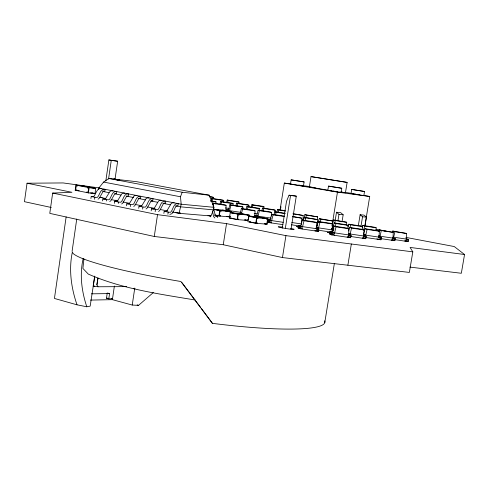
<?xml version="1.0" encoding="UTF-8"?>
<svg xmlns="http://www.w3.org/2000/svg" width="489" height="489" viewBox="0 0 489 489"><rect width="100%" height="100%" fill="white"/><g stroke="black" fill="none" stroke-linecap="round" stroke-linejoin="round"><path stroke-width="0.73" d="M213.534 198.797L213.595 197.367L209.237 196.437M215.918 203.956L216.004 201.896L210.704 200.771M223.614 201.963L223.675 200.484L222.788 200.062L211.725 198.387L210.961 201.211M225.839 211.114L226.077 205.386L225.081 204.885L212.868 203.045L212.501 204.408M233.015 205.667L233.1 203.65L232.116 203.192L220.649 201.456L219.854 204.39M238.956 203.546L239.017 202.098L238.051 201.676L227.232 200.032L226.48 202.801M242.788 209.133L242.874 207.03L241.786 206.529L229.879 204.732L228.339 210.612M248.828 206.749L248.889 205.246L247.825 204.787L236.627 203.094L235.845 205.961M254.812 216.749L255.056 210.918L253.828 210.368L241.462 208.503L239.934 214.06M259.604 210.765L259.69 208.711L258.51 208.204L246.902 206.45L246.004 209.714M263.919 208.265L263.981 206.792L262.837 206.327L251.902 204.671L251.126 207.483M271.364 216.034L271.511 212.47L270.197 211.92L258.143 210.099L256.554 216.083M275.111 212.238L275.191 210.227L273.932 209.726L262.605 208.008L261.792 210.93M301.517 223.235L301.725 218.155L292.997 216.474M302.96 220.258L303.156 215.484L293.082 213.638M300.631 226.438L302.355 220.093L315.038 222L316.774 222.66L316.432 229.304L318.749 229.647M317.526 219.922L317.648 216.871L304.916 214.628L303.473 219.714M303.333 220.625L304.292 217.25L317.813 219.64L317.489 225.869M332.172 229.903L332.416 223.993L330.601 223.339L318.253 221.48L316.64 227.104L318.602 227.886L318.51 228.461L316.236 228.125L316.334 227.544L332.172 229.903L332.08 230.484L333.584 230.71M318.345 221.927L319.286 218.626L332.581 220.967L332.263 227.061M346.591 224.977L346.701 222.263L333.62 219.964L332.318 224.482M347.979 228.259L348.095 225.374L346.206 224.72L334.183 222.911L332.593 228.4L333.963 228.919M332.3 232.599L334.091 226.138L346.933 228.063L348.957 228.785L348.602 235.557L350.949 235.906M362.337 229.42L362.453 226.596L360.509 225.955L348.779 224.188L347.997 226.872M348.498 230.985L349.537 227.409L362.037 229.286L364.128 230.001L363.785 236.615L366.065 236.951M376.078 230.557L376.188 227.795L374.189 227.153L362.746 225.429L362.166 227.397M363.596 233.62L365.026 228.73L377.202 230.557L379.354 231.26L379.018 237.721L381.237 238.051M378.792 231.26L379.195 229.891L393.26 232.379L392.93 238.687L395.094 239.011M392.343 232.373L392.74 231.034L406.567 233.467L406.243 239.647L408.358 239.958M99.878 188.014L63.136 182.941L27.042 183.216L24.45 201.682L51.308 207.495M27.042 183.216L71.95 192.305L52.665 193.069L49.78 213.369L154.267 236.474L223.259 244.738L282.453 257.562L409.36 272.422L412.814 251.853L410.094 247.434L464.55 254.506L461.335 273.265L409.88 267.104M66.137 216.908L54.438 298.449L77.017 304.818L86.804 306.78L90.165 306.157L94.774 276.169M75.202 190.233L75.942 185.099L82.574 185.789L95.746 188.381L95 193.528L88.399 192.88L75.202 190.233L78.888 190.6M72.085 251.364L76.749 219.011M84.126 186.682L84.206 186.113L77.58 185.423L77.5 185.991L76.272 185.747L75.697 189.744L76.92 189.995L76.84 190.563L79.047 190.783M88.399 192.88L89.151 187.697L75.942 185.099M90.911 198.546L91.205 196.529L93.692 196.615C95.991 194.2 96.791 187.55 101.437 188.601M94.004 188.626L94.084 188.051L87.488 187.373L87.403 187.947L88.65 188.192L88.069 192.22L86.822 191.975L86.736 192.55L88.937 192.764M83.937 258.944L82.898 268.424L88.283 274.084C122.171 288.975 159.42 294.017 195.673 300.099M94.56 199.292L94.86 197.269L91.205 196.529M98.625 189.335L98.809 188.088L103.576 182.079L108.882 178.485L136.932 181.737L209.2 195.203L213.938 207.318L213.546 209.854L210.942 215.973L179.047 213.308L172.324 211.951M102.568 200.924L102.867 198.889L105.343 198.974L110.007 191.443L111.406 190.796L113.075 190.881M105.82 180.924L108.882 159.94L117.66 161.229L115.019 179.249M98.063 199.206L99.273 198.21L102.996 191.627L104.787 191.321L105.08 189.316C100.575 188.204 99.805 194.555 97.727 197.036L97.103 197.428L94.86 197.269M108.546 179.035L111.272 160.355L108.882 159.94M126.608 286.621L98.008 286.768L93.21 286.138L94.658 276.206M106.382 201.003L106.578 199.646L102.867 198.889M98.008 286.768L96.895 284.836L97.879 278.113M117.195 179.646L117.916 180.05L113.772 179.329L114.304 179.047M113.772 179.329L114.163 179.053M114.181 179.408L113.821 179.017M114.463 179.365L114.071 178.998M114.946 179.494L114.988 179.176M114.42 203.345L114.726 201.297L117.189 201.37L121.853 193.772L123.24 193.112L124.903 193.198M109.768 201.584L110.979 200.582L114.695 193.944L116.48 193.626L116.779 191.609C112.256 190.514 111.529 196.92 109.438 199.402L108.821 199.799L106.578 199.646M118.454 180.117L118.503 179.799L114.512 179.047M119.2 180.203L118.503 179.799M119.243 179.885L119.652 180.288L117.152 179.964M118.295 203.43L118.497 202.061L120.722 202.208L121.345 201.81C123.442 199.329 124.127 192.855 128.668 193.931L128.369 195.973L126.59 196.291L122.867 202.996L121.663 204.011M111.351 298.461L112.507 298.773L108.796 298.84L106.474 298.211L107.244 292.972M108.796 298.84L109.567 293.596L107.825 293.125M90.434 300.093L112.397 299.659L114.389 286.028M126.474 205.808L126.779 203.736L129.23 203.809L133.888 196.138L135.276 195.472L136.926 195.551M130.312 206.59L130.618 204.518L132.831 204.665L133.448 204.255C135.557 201.774 136.193 195.245 140.759 196.297L140.453 198.351L138.68 198.681L134.964 205.447L133.76 206.474M138.723 208.308L139.035 206.224L141.474 206.285L146.132 198.546L147.507 197.868L149.151 197.941M142.629 209.103L142.941 207.018L145.141 207.153L145.753 206.743C147.88 204.261 148.467 197.672 153.045 198.705L152.739 200.777L150.979 201.113L147.256 207.941L146.064 208.98M153.357 292.532L138.515 305.38L132.232 305.044L134.768 288.058M151.187 210.851L151.504 208.754L153.925 208.809L158.577 200.991L159.952 200.307L161.584 200.374M155.16 211.664L155.471 209.555L157.66 209.689L158.271 209.274C160.41 206.792 160.942 200.142 165.545 201.15L165.233 203.241L163.479 203.583L159.762 210.478L158.57 211.523M154.267 236.474L157.537 214.659L52.665 193.069M163.864 213.442L164.182 211.321L166.59 211.37L171.236 203.479L172.605 202.788L174.225 202.849M167.898 214.268L168.222 212.14L170.392 212.269L171.003 211.847C173.155 209.365 173.638 202.654 178.253 203.638L177.935 205.747L176.193 206.095C173.962 208.461 173.907 214.243 169.836 214.42M217.299 217.605L217.507 216.272L214.891 215.753M214.818 215.16L218.913 215.973L219.744 210.6L231.389 211.664L231.187 212.984M222.391 210.667L222.477 210.081L229.952 211.529L229.861 212.122L230.942 212.22M226.254 209.744L226.517 210.478L226.254 209.744L229.867 210.282M226.603 209.928L228.449 210.288L227.024 210.154L227.293 210.893L229.482 211.217L230.887 205.221L229.879 204.732M227.293 210.893L227.024 210.154M223.259 244.738L226.529 223.614L157.537 214.659M218.913 215.973L229.133 216.835L229.225 216.248L230.301 216.34M240.301 214.151L240.392 213.559L248.045 215.044L247.947 215.643L249.017 215.735L248.363 219.903L247.3 219.812L247.208 220.411L237.11 219.585L229.414 218.057L230.252 212.648L241.823 213.687L249.463 215.172L249.256 216.511M229.879 217.489L230.093 216.083M230.979 217.581L230.881 218.18L229.414 218.057M237.11 219.585L237.954 214.151L249.463 215.172M248.718 216.248L247.862 221.719L255.741 223.284L267.104 224.182L267.96 218.766L260.136 217.244L248.718 216.248L256.597 217.782L267.96 218.766M254.781 215.961L254.873 215.404L254.445 215.203L256.639 215.533L258.033 216.187L257.947 216.749L254.164 216.187M254.873 215.404L256.78 215.777L255.386 215.649L255.301 216.211L256.095 216.621L254.677 216.493L257.073 217.085L248.773 215.851M255.57 216.975L255.82 215.857L255.386 215.649M256.542 217.44L256.627 216.871M255.741 223.284L256.597 217.782M268.302 219.757L270.331 220.172L268.883 220.026L268.516 222.348L269.965 222.495L267.941 222.073L268.302 219.757L267.825 219.53L271.67 220.594L271.578 221.181L268.791 220.606M282.887 224.647L269.005 222.587L269.372 220.252L268.883 220.026M270.014 220.447L271.682 214.225L284.201 216.107M280.099 209.836L284.329 183.082L291.083 184.017M280.735 208.186L280.967 206.706M282.251 228.186L286.511 201.315L289.036 195.197L294.775 195.893L296.285 196.162L291.01 229.317M290.49 184.023L291.151 179.866L304.103 181.945L303.437 186.107L290.49 184.023L290.833 184.053M285.307 228.516L290.552 195.466L296.285 196.162M282.453 257.562L285.931 235.643L226.529 223.614M299.94 228.339L298.033 227.856L298.412 225.502L302.587 226.639L302.495 227.232L299.586 226.633M298.608 228.106L298.987 225.747L298.412 225.502M316.108 228.394L318.846 229.054L318.461 231.419L299.879 228.669L299.299 228.412L299.678 226.046L301.102 226.187L298.987 225.747M299.879 228.669L300.258 226.291L299.678 226.046M301.395 224.524L301.487 223.956L291.811 222.513M302.208 229.011L302.306 228.418L299.396 227.819M339.806 192.036L345.448 192.752L347.129 182.403L311.016 176.608L309.366 186.945L328.04 190.221M317.618 222.373L317.703 221.853L318.253 222.061L317.532 221.963M316.75 228.834L316.841 228.247L317.465 228.497L317.367 229.084M327.813 190.374L328.498 186.12L341.768 188.253L341.077 192.507L328.101 190.392M332.343 234.696L329.672 234.048L330.057 231.652L333.871 232.22M330.344 234.323L330.729 231.92L330.057 231.652M332.373 223.589L337.465 192.122L369.715 196.486L365.051 224.891M332 228.687L332.086 228.143M348.302 234.653L351.047 235.301L350.656 237.715L331.835 234.928L331.151 234.653L331.542 232.238L332.948 232.373L330.729 231.92M332.422 226.645L332.508 226.107L333.113 226.334L333.027 226.872M331.799 232.22L331.89 231.639M332.245 230.013L332.434 228.846L331.793 228.607L333.107 228.736L331.909 228.455M331.835 234.928L332.227 232.507L331.542 232.238M332.893 230.264L332.991 229.689L331.701 229.17M335.216 220.197L336.505 212.244L340.705 212.684L343.168 214.775L342.013 221.865M334.195 235.276L334.293 234.671L331.249 234.048M334.091 226.138L336.016 226.847L334.488 233.467L331.444 232.843M337.936 220.771L338.981 214.347L336.505 212.244M324.757 322.624L334.378 263.418M351.041 193.528L351.707 189.426L364.531 191.486L363.859 195.594L351.041 193.528L352.985 193.778M348.626 235.02L348.724 234.427L349.446 234.696L348.333 234.561M349.537 227.409L351.536 228.112L350.045 234.573L348.321 234.317M350.216 235.631L350.32 235.026M347.875 265.221L351.346 243.999M358.309 225.832L360.124 214.72L364.03 215.129L366.444 217.153L364.996 225.949M360.974 226.34L362.545 216.755L360.124 214.72M363.669 236.077L363.761 235.496L364.507 235.765L364.415 236.352M365.314 236.676L365.405 236.089L363.706 235.79M365.026 228.73L367.092 229.42L365.644 235.735L363.406 235.398M350.479 236.45L365.778 238.718L366.163 236.364L365.405 236.089M378.767 237.189L378.865 236.621L379.629 236.89L379.537 237.458M378.731 239.445L378.828 238.87L381.047 239.2M393.26 232.379L381.316 230.582L379.898 236.743L378.443 236.529M365.356 237.458L380.955 239.775L381.334 237.477L378.608 236.853M393.352 238.424L393.443 237.868L393.04 237.807M393.529 237.746L394.916 231.713L406.567 233.467M380.344 238.54L394.812 240.692L395.185 238.449L392.753 237.892M406.579 239.384L406.671 238.834L406.28 238.779M394.751 239.622L408.083 241.609L408.449 239.408L406.029 238.864M96.895 284.836L98.02 278.198M363.712 230.093L364.666 226.059L376.188 227.795M318.602 227.886L319.977 222.122L318.253 221.48M320.106 222.587L320.912 219.213L319.286 218.626M334.684 223.186L335.313 220.545L333.62 219.964M335.313 226.364L335.986 223.552L334.183 222.911M349.996 227.568L350.65 224.818L348.779 224.188M278.345 212.202L278.877 210.007L277.611 209.518L276.811 212.379M302.587 226.639L304.005 220.741L302.355 220.093M305.674 218.137L306.383 215.166L304.916 214.628M305.191 220.6L305.851 217.837L304.292 217.25M241.395 214.011L242.599 209.041L241.462 208.503M247.361 209.61L248.002 206.945L246.902 206.45M252.452 207.275L252.978 205.123L251.902 204.671M258.033 216.187L259.378 210.637L258.143 210.099M263.161 211.107L263.791 208.497L262.605 208.008M271.67 220.594L273.064 214.812L271.682 214.225M275.509 214.983L276.163 212.269L274.842 211.731L273.913 215.05M212.012 200.955L212.538 198.797L211.725 198.387M213.1 206.321L213.779 203.534L212.868 203.045M220.918 204.524L221.554 201.908L220.649 201.456M227.617 202.562L228.131 200.447L227.232 200.032M236.914 206.468L237.623 203.54L236.627 203.094M83.234 258.406C79.432 274.366 81.639 291.365 86.804 306.78M179.047 213.308L181.187 204.213L180.472 196.761L182.183 192.244L209.2 195.203M106.474 298.211L107.959 298.186M91.382 293.828L109.567 293.596M133.503 288.479L134.94 288.467M93.21 286.138L94.713 286.132M175.465 212.287C173.161 212.434 183.418 213.876 179.94 212.947M316.157 228.351L317.465 228.497M331.725 229.549L332.991 229.689M332.373 225.429L332.184 225.307M364.531 191.486L351.707 189.426M250.741 221.951L249.311 221.835L257.177 223.4L257.275 222.788L256.193 222.703L256.866 218.424L257.941 218.522L258.039 217.911L250.16 216.376M217.507 216.272L215.411 215.955L213.534 207.874M341.768 188.253L328.498 186.12M213.546 209.854L180.789 206.853L175.545 205.82M332.282 234.787L331.151 234.653M100.612 197.299L102.115 197.44M213.938 207.318L181.187 204.213L98.809 188.088M316.273 230.741L315.692 230.716L316.151 230.863M363.437 235.637L364.507 235.765M363.547 234.665L364.06 234.683L363.559 234.537M90.404 192.904L93.338 193.192M338.981 214.347L343.168 214.775M362.545 216.755L366.444 217.153M304.103 181.945L291.151 179.866M89.151 187.697L95.746 188.381M298.094 226.499L296.487 226.37L297.758 226.713M117.653 179.732L119.701 179.97M115.96 200.276L117.048 200.404M363.7 238.045L362.807 237.984L363.682 238.21M300.124 228.522L299.299 228.412M316.151 227.361L317.092 227.434L316.297 227.232M378.865 236.786L379.629 236.89M347.129 182.403L311.016 176.608M332.373 226.236L333.113 226.334M285.931 235.643L412.814 251.853M310.234 187.012L312.257 187.275M302.954 219.909L303.822 219.989L302.752 219.744M298.583 185.05L300.087 185.258M302.336 185.569L309.843 186.602M111.272 160.355L117.66 161.229M406.304 241.022L405.136 240.912L406.414 241.199M349.054 237.092L347.685 236.969L348.987 237.281M314.072 187.531L315.283 187.709M329.672 234.048L331.426 234.31M350.754 237.11L348.406 236.762L348.309 237.367L347.159 236.921M176.816 212.44L177.904 212.599M335.931 191.456L337.221 191.645M304.005 220.741L316.774 222.66M254.213 213.4L257.214 213.846M351.536 228.112L364.128 230.001M331.976 225.521L334.054 225.832L332.129 225.129M227.379 210.343L241.193 212.415M336.016 226.847L348.957 228.785M225.441 210.606L227.275 211.016L225.826 210.863L226.156 210.979M213.913 209.329L218.381 209.995M255.82 215.857L271.279 218.167M393.621 237.196L408.449 239.408M332.434 228.846L333.908 229.066M378.535 235.967L395.185 238.449M316.64 227.104L318.137 227.324M269.372 220.252L283.259 222.324M364.128 234.427L365.601 234.647M408.174 241.059L406.059 240.741L405.968 241.291L404.69 240.869M363.498 234.824L381.334 237.477M394.91 240.136L392.74 239.812L392.649 240.374L391.396 239.94M291.45 224.787L300.38 226.114M300.258 226.291L318.846 229.054M348.419 233.724L366.163 236.364M268.602 222.012L267.459 221.841L267.941 222.073M318.229 230.203L330.289 231.994M332.227 232.507L351.047 235.301M298.033 227.856L299.189 228.027M330.515 232.764L327.471 232.428L330.301 233.051M365.87 238.131L363.59 237.788L363.492 238.381L362.306 237.935M212.538 198.797L223.675 200.484M252.978 205.123L263.981 206.792M277.611 209.518L284.989 210.637M237.623 203.54L248.889 205.246M278.877 210.007L285.558 211.022M221.554 201.908L233.1 203.65M263.791 208.497L275.191 210.227M306.383 215.166L317.648 216.871M210.82 201.113L216.004 201.896M248.002 206.945L259.69 208.711M293.058 213.956L303.156 215.484M335.313 220.545L346.701 222.263M274.842 211.731L285.124 213.283M230.887 205.221L242.874 207.03M276.163 212.269L285.038 213.607M320.912 219.213L332.581 220.967M213.779 203.534L226.077 205.386M259.378 210.637L271.511 212.47M305.851 217.837L317.813 219.64M350.65 224.818L362.453 226.596M242.599 209.041L255.056 210.918M292.336 216.743L301.725 218.155M335.986 223.552L348.095 225.374M273.064 214.812L284.188 216.486M225.466 207.917L229.17 208.479M319.977 222.122L332.416 223.993M367.092 229.42L379.354 231.26M209.286 196.712L213.595 197.367M228.131 200.447L239.017 202.098M354.317 193.974L355.864 194.212M332.942 190.991L334.433 191.223M393.584 240.356L394.812 240.692M364.568 238.369L365.778 238.718M317.373 231.089L318.461 231.419M330.081 190.545L331.444 190.759M357.514 194.475L359.164 194.744M299.048 185.307L300.057 185.478M336.359 191.651L337.404 191.822M318.51 222.244L317.74 222.11M345.772 192.428L353.254 193.699M357.746 194.457L359.238 194.714M363.73 195.472L369.715 196.486M284.329 183.082L337.465 192.122M333.431 226.541L332.3 226.334M333.321 229.922L331.854 229.634M379.287 239.353L380.955 239.775M289.036 195.197L290.552 195.466M341.181 191.89L342.557 192.134M117.788 200.887L115.043 200.233M301.829 185.783L303.437 186.107M108.882 178.485L182.183 192.244M375.839 229.262L387.753 231.499M405.864 237.385L454.257 246.554L464.55 254.506M317.361 221.511L318.852 221.792M103.576 182.079L180.472 196.761M231.389 211.664L223.925 210.209L213.705 209.268L221.217 210.735L221.126 211.327L220.019 211.23L219.378 215.404L220.484 215.502L220.392 216.095L214.934 215.013M258.73 217.122L266.56 218.644L266.462 219.249L267.514 219.335L266.847 223.552L265.796 223.467L265.704 224.072L264.28 223.785M231.719 212.782L239.414 214.28L239.317 214.879L238.222 214.787L237.568 219.011L238.663 219.103L238.571 219.702L231.584 218.32M214.274 209.53L219.744 210.6M230.252 212.648L237.954 214.151M102.604 190.887L104.787 191.321M115.001 193.332L116.48 193.626M139.176 198.1L140.453 198.351M151.437 200.521L152.739 200.777M163.913 202.978L165.233 203.241M102.934 191.474L108.925 192.66M114.909 193.84L120.899 195.025M126.138 196.058L133.625 197.538M138.118 198.424L145.606 199.903M150.844 200.942L157.58 202.269M162.819 203.308L170.306 204.787M227.587 216.364L229.824 216.81M245.154 219.842L247.929 220.386M264.977 223.76L267.104 224.182M226.89 216.389L229.133 216.835M244.427 219.861L247.208 220.411M343.81 192.373L345.448 192.752M207.947 215.374L210.942 215.973M91.932 192.911L95 193.528M392.734 240.203L391.86 239.989L393.07 240.099L392.288 239.83M99.848 197.305L105.826 198.516M111.052 199.573L117.782 200.93M123.008 201.988L129.732 203.345M134.964 204.402L141.688 205.759M147.666 206.969L155.135 208.479M160.368 209.536L167.837 211.046M114.726 201.297L118.497 202.061M126.779 203.736L130.618 204.518M139.035 206.224L142.941 207.018M151.504 208.754L155.471 209.555M164.182 211.321L168.222 212.14M112.397 299.659L132.232 305.044M392.74 231.034L394.916 231.713M379.195 229.891L381.316 230.582M362.746 225.429L364.666 226.059M407.27 241.34L408.083 241.609M378.786 235.765L379.99 236.181M376.897 238.791L378.119 239.231M363.388 234.317L365.735 235.154M348.437 233.345L350.142 233.98M349.922 237.428L350.656 237.715M332.398 232L334.586 232.862M329.959 232.251L330.631 232.519M329.769 233.449L330.442 233.724M317.929 230.57L318.559 230.832L316.242 230.49L316.151 231.077L314.83 230.527M137.158 304.824L138.515 305.38M298.314 226.095L298.889 226.34M298.131 227.269L298.7 227.519M267.734 220.111L268.21 220.337M269.739 222.183L271.303 222.923L271.395 222.342L268.608 221.768M267.55 221.266L268.033 221.493M268.516 222.348L269.005 222.587M228.424 210.068L229.561 210.673M227.709 211.248L228.07 211.444M214.848 217.978L213.54 216.468L212.47 210.82M210.356 216.847L209.604 215.686M200.582 307.392L195.588 300.766M201.486 308.596L212.422 323.351A130.147 17.683 8.4 0 0 324.665 320.863M212.422 323.351L180.912 281.505L180.111 281.377A130.441 13.796 8.6 0 1 73.008 253.369L72.378 252.012C68.613 269.518 71.223 288.027 77.017 304.818M181.932 282.611L194.677 299.555M290.655 228.43A8.044 0.446 9 0 1 291.866 229.317A8.044 0.446 9 0 1 279.726 227.336A8.044 0.446 9 0 1 282.789 227.147"/></g></svg>
